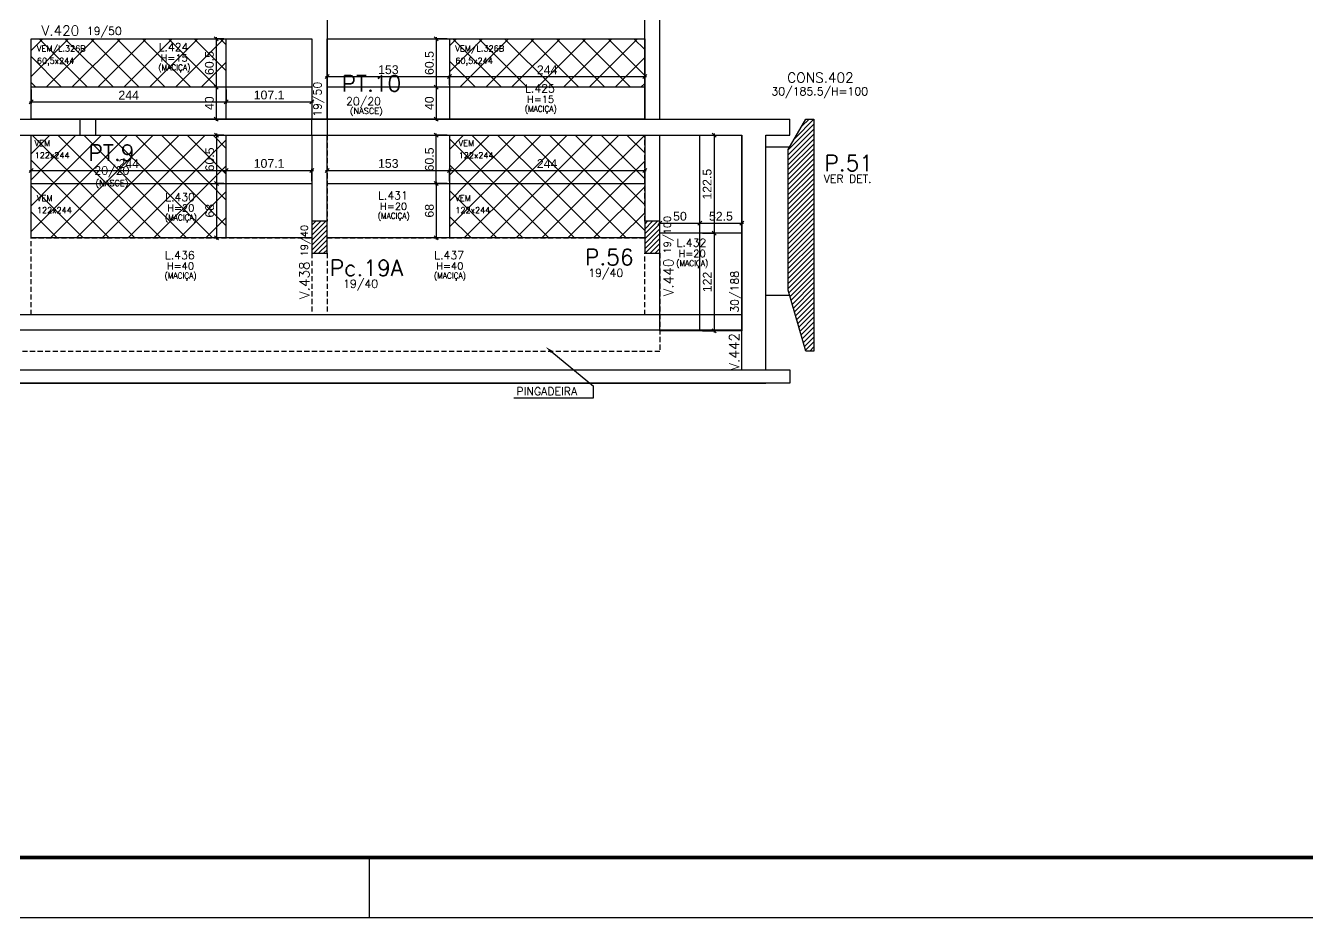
# Model space of a CAD drawing. Extents: x 534 to 8035, y 2354 to 7562.
# Drawn here: x 4830 to 6432, y 3107 to 4222 of the extents above; entities that cross this region are included whole.
import ezdxf

# ---------------------------------------------------------------- set-up
doc = ezdxf.new("R2010")
doc.units = 0
doc.linetypes.add('HIDDEN', pattern=[9.525, 6.35, -3.175])
doc.layers.get('0').update_dxf_attribs({"color": 9, "linetype": 'CONTINUOUS'})
doc.layers.get('DEFPOINTS').update_dxf_attribs({"linetype": 'CONTINUOUS'})
for name, color, linetype in [('COTA', 241, 'CONTINUOUS'), ('FO-HACHURA_PILAR-MORRE', 252, 'CONTINUOUS'), ('FO-TEXTO-LAJES', 152, 'CONTINUOUS'), ('FO-TEXTO-VIGAS', 3, 'CONTINUOUS'), ('P-M', 7, 'CONTINUOUS'), ('P-N', 5, 'CONTINUOUS'), ('Painéis', 200, 'CONTINUOUS'), ('Reaproveitamento', 251, 'CONTINUOUS'), ('TEXTO', 3, 'CONTINUOUS')]:
    doc.layers.add(name, color=color, linetype=linetype)
doc.layers.add('FO-Textos dos pilares', color=3, linetype='CONTINUOUS', lineweight=20)
doc.layers.add('FO-Vigas', color=2, linetype='CONTINUOUS', lineweight=30)
doc.styles.add('ARIAL', font='arial.ttf')
doc.styles.add('ROMANS', font='romans.shx')
doc.dimstyles.new('COTA LAJE', dxfattribs={"dimtxt": 11, "dimasz": 5, "dimexe": 2, "dimexo": 3, "dimgap": 3, "dimtad": 3, "dimdec": 1, "dimzin": 12, "dimdsep": 46, "dimtxsty": 'ARIAL', "dimblk": 'OBLIQUE', "dimcen": 10, "dimdle": 2, "dimclrd": 5, "dimclre": 5, "dimclrt": 2, "dimadec": 0, "dimazin": 3, "dimtfac": 1, "dimtdec": 1, "dimtmove": 0, "dimatfit": 3, "dimldrblk": 'OBLIQUE', "dimfxl": 1, "dimlwd": -1, "dimlwe": -1, "dimarcsym": 1})
pattern_1 = [(45, (-15397.861, 11884.219), (-3.0935922, 3.0935922), [])]

# ---------------------------------------------------------------- blocks, each defined once
blk = doc.blocks.new('*U4')
at = {"color": 7}
blk.add_line((-3600, 0), (-3600, -100), dxfattribs=at)
blk.add_lwpolyline([(-8310, 5840), (-8310, -100), (100, -100), (100, 5840)], close=True, dxfattribs=at)
at = {"color": 7, "const_width": 6}
blk.add_lwpolyline([(-8060, 5740), (-8060, 0), (0, 0), (0, 5740)], close=True, dxfattribs=at)
blk = doc.blocks.new('_Oblique')
at = {"color": 0, "linetype": 'ByBlock', "lineweight": -2}
blk.add_line((-0.5, -0.5), (0.5, 0.5), dxfattribs=at)
blk = doc.blocks.new('*D171')
at = {"layer": 'COTA', "color": 5, "linetype": 'Continuous', "transparency": 16777216}
for p, q in [((4837, 4141.8), (4837, 4124.2)), ((5081, 4141.8), (5081, 4124.2)), ((4835, 4126.2), (5083, 4126.2))]:
    blk.add_line(p, q, dxfattribs=at)
at = {"layer": 'DEFPOINTS', "color": 0, "linetype": 'Continuous', "transparency": 16777216}
for p in [(4837, 4144.8), (5081, 4144.8), (5081, 4126.2)]:
    blk.add_point(p, dxfattribs=at)
at = {"layer": 'COTA', "color": 5, "linetype": 'Continuous', "transparency": 16777216, "xscale": 5, "yscale": 5, "zscale": 5, "rotation": 180}
blk.add_blockref('_Oblique', (4837, 4126.2), dxfattribs=at)
at = {"layer": 'COTA', "color": 5, "linetype": 'Continuous', "transparency": 16777216, "xscale": 5, "yscale": 5, "zscale": 5}
blk.add_blockref('_Oblique', (5081, 4126.2), dxfattribs=at)
at = {"layer": 'COTA', "color": 2, "linetype": 'Continuous', "transparency": 16777216, "insert": (4959, 4134.7), "char_height": 11, "attachment_point": 5, "style": 'ARIAL'}
blk.add_mtext('244', dxfattribs=at)
blk = doc.blocks.new('*D172')
at = {"layer": 'COTA', "color": 5, "linetype": 'Continuous', "transparency": 16777216}
for p, q in [((5081, 4141.8), (5081, 4124.2)), ((5188, 4141.6), (5188, 4124.2)), ((5079, 4126.2), (5190, 4126.2))]:
    blk.add_line(p, q, dxfattribs=at)
at = {"layer": 'DEFPOINTS', "color": 0, "linetype": 'Continuous', "transparency": 16777216}
for p in [(5081, 4144.8), (5188, 4144.6), (5188, 4126.2)]:
    blk.add_point(p, dxfattribs=at)
at = {"layer": 'COTA', "color": 5, "linetype": 'Continuous', "transparency": 16777216, "xscale": 5, "yscale": 5, "zscale": 5, "rotation": 180}
blk.add_blockref('_Oblique', (5081, 4126.2), dxfattribs=at)
at = {"layer": 'COTA', "color": 5, "linetype": 'Continuous', "transparency": 16777216, "xscale": 5, "yscale": 5, "zscale": 5}
blk.add_blockref('_Oblique', (5188, 4126.2), dxfattribs=at)
at = {"layer": 'COTA', "color": 2, "linetype": 'Continuous', "transparency": 16777216, "insert": (5134.5, 4134.8), "char_height": 11, "attachment_point": 5, "style": 'ARIAL'}
blk.add_mtext('107.1', dxfattribs=at)
blk = doc.blocks.new('*D173')
at = {"layer": 'COTA', "color": 5, "linetype": 'Continuous', "transparency": 16777216}
for p, q in [((5078, 4205.1), (5066.5, 4205.1)), ((5068.5, 4207.1), (5068.5, 4142.6)), ((5078, 4144.6), (5066.5, 4144.6))]:
    blk.add_line(p, q, dxfattribs=at)
at = {"layer": 'DEFPOINTS', "color": 0, "linetype": 'Continuous', "transparency": 16777216}
for p in [(5081, 4205.1), (5068.5, 4144.6), (5081, 4144.6)]:
    blk.add_point(p, dxfattribs=at)
at = {"layer": 'COTA', "color": 5, "linetype": 'Continuous', "transparency": 16777216, "xscale": 5, "yscale": 5, "zscale": 5}
for p, rotation in [((5068.5, 4205.1), 90), ((5068.5, 4144.6), 270)]:
    blk.add_blockref('_Oblique', p, dxfattribs=dict(at, rotation=rotation))
at = {"layer": 'COTA', "color": 2, "linetype": 'Continuous', "transparency": 16777216, "insert": (5059.9, 4174.8), "char_height": 11, "attachment_point": 5, "rotation": 90, "style": 'ARIAL'}
blk.add_mtext('60.5', dxfattribs=at)
blk = doc.blocks.new('*D174')
at = {"layer": 'COTA', "color": 5, "linetype": 'Continuous', "transparency": 16777216}
for p, q in [((5078, 4144.6), (5066.5, 4144.6)), ((5068.5, 4146.6), (5068.5, 4102.6)), ((5078, 4104.6), (5066.5, 4104.6))]:
    blk.add_line(p, q, dxfattribs=at)
at = {"layer": 'DEFPOINTS', "color": 0, "linetype": 'Continuous', "transparency": 16777216}
for p in [(5081, 4144.6), (5068.5, 4104.6), (5081, 4104.6)]:
    blk.add_point(p, dxfattribs=at)
at = {"layer": 'COTA', "color": 5, "linetype": 'Continuous', "transparency": 16777216, "xscale": 5, "yscale": 5, "zscale": 5}
for p, rotation in [((5068.5, 4144.6), 90), ((5068.5, 4104.6), 270)]:
    blk.add_blockref('_Oblique', p, dxfattribs=dict(at, rotation=rotation))
at = {"layer": 'COTA', "color": 2, "linetype": 'Continuous', "transparency": 16777216, "insert": (5059.9, 4124.6), "char_height": 11, "attachment_point": 5, "rotation": 90, "style": 'ARIAL'}
blk.add_mtext('40', dxfattribs=at)
blk = doc.blocks.new('*D211')
at = {"layer": 'COTA', "color": 5, "linetype": 'Continuous', "transparency": 16777216}
for p, q in [((4835, 4040.6), (5083, 4040.6)), ((4837, 4027.1), (4837, 4042.6)), ((5081, 4023.3), (5081, 4042.6))]:
    blk.add_line(p, q, dxfattribs=at)
at = {"layer": 'DEFPOINTS', "color": 0, "linetype": 'Continuous', "transparency": 16777216}
for p in [(5081, 4040.6), (4837, 4024.1), (5081, 4020.3)]:
    blk.add_point(p, dxfattribs=at)
at = {"layer": 'COTA', "color": 5, "linetype": 'Continuous', "transparency": 16777216, "xscale": 5, "yscale": 5, "zscale": 5, "rotation": 180}
blk.add_blockref('_Oblique', (4837, 4040.6), dxfattribs=at)
at = {"layer": 'COTA', "color": 5, "linetype": 'Continuous', "transparency": 16777216, "xscale": 5, "yscale": 5, "zscale": 5}
blk.add_blockref('_Oblique', (5081, 4040.6), dxfattribs=at)
at = {"layer": 'COTA', "color": 2, "linetype": 'Continuous', "transparency": 16777216, "insert": (4959, 4049.1), "char_height": 11, "attachment_point": 5, "style": 'ARIAL'}
blk.add_mtext('244', dxfattribs=at)
blk = doc.blocks.new('*D212')
at = {"layer": 'COTA', "color": 5, "linetype": 'Continuous', "transparency": 16777216}
for p, q in [((5079, 4040.6), (5190, 4040.6)), ((5081, 4023.3), (5081, 4042.6)), ((5188, 4027.1), (5188, 4042.6))]:
    blk.add_line(p, q, dxfattribs=at)
at = {"layer": 'DEFPOINTS', "color": 0, "linetype": 'Continuous', "transparency": 16777216}
for p in [(5188, 4040.6), (5188, 4024.1), (5081, 4020.3)]:
    blk.add_point(p, dxfattribs=at)
at = {"layer": 'COTA', "color": 5, "linetype": 'Continuous', "transparency": 16777216, "xscale": 5, "yscale": 5, "zscale": 5, "rotation": 180}
blk.add_blockref('_Oblique', (5081, 4040.6), dxfattribs=at)
at = {"layer": 'COTA', "color": 5, "linetype": 'Continuous', "transparency": 16777216, "xscale": 5, "yscale": 5, "zscale": 5}
blk.add_blockref('_Oblique', (5188, 4040.6), dxfattribs=at)
at = {"layer": 'COTA', "color": 2, "linetype": 'Continuous', "transparency": 16777216, "insert": (5134.5, 4049.2), "char_height": 11, "attachment_point": 5, "style": 'ARIAL'}
blk.add_mtext('107.1', dxfattribs=at)
blk = doc.blocks.new('*D213')
at = {"layer": 'COTA', "color": 5, "linetype": 'Continuous', "transparency": 16777216}
for p, q in [((5068.9, 4086.6), (5068.9, 4022.1)), ((5078, 4084.6), (5066.9, 4084.6)), ((5078, 4024.1), (5066.9, 4024.1))]:
    blk.add_line(p, q, dxfattribs=at)
at = {"layer": 'DEFPOINTS', "color": 0, "linetype": 'Continuous', "transparency": 16777216}
for p in [(5081, 4084.6), (5068.9, 4024.1), (5081, 4024.1)]:
    blk.add_point(p, dxfattribs=at)
at = {"layer": 'COTA', "color": 5, "linetype": 'Continuous', "transparency": 16777216, "xscale": 5, "yscale": 5, "zscale": 5}
for p, rotation in [((5068.9, 4084.6), 90), ((5068.9, 4024.1), 270)]:
    blk.add_blockref('_Oblique', p, dxfattribs=dict(at, rotation=rotation))
at = {"layer": 'COTA', "color": 2, "linetype": 'Continuous', "transparency": 16777216, "insert": (5060.3, 4054.3), "char_height": 11, "attachment_point": 5, "rotation": 90, "style": 'ARIAL'}
blk.add_mtext('60.5', dxfattribs=at)
blk = doc.blocks.new('*D214')
at = {"layer": 'COTA', "color": 5, "linetype": 'Continuous', "transparency": 16777216}
for p, q in [((5078, 4024.1), (5066.9, 4024.1)), ((5068.9, 4026.1), (5068.9, 3954.1)), ((5078, 3956.1), (5066.9, 3956.1))]:
    blk.add_line(p, q, dxfattribs=at)
at = {"layer": 'DEFPOINTS', "color": 0, "linetype": 'Continuous', "transparency": 16777216}
for p in [(5081, 4024.1), (5068.9, 3956.1), (5081, 3956.1)]:
    blk.add_point(p, dxfattribs=at)
at = {"layer": 'COTA', "color": 5, "linetype": 'Continuous', "transparency": 16777216, "xscale": 5, "yscale": 5, "zscale": 5}
for p, rotation in [((5068.9, 4024.1), 90), ((5068.9, 3956.1), 270)]:
    blk.add_blockref('_Oblique', p, dxfattribs=dict(at, rotation=rotation))
at = {"layer": 'COTA', "color": 2, "linetype": 'Continuous', "transparency": 16777216, "insert": (5060.3, 3990.1), "char_height": 11, "attachment_point": 5, "rotation": 90, "style": 'ARIAL'}
blk.add_mtext('68', dxfattribs=at)
blk = doc.blocks.new('*D215')
at = {"layer": 'COTA', "color": 5, "linetype": 'Continuous', "transparency": 16777216}
for p, q in [((5205, 4157.8), (5362.1, 4157.8)), ((5207, 4147.6), (5207, 4159.8)), ((5360.1, 4147.6), (5360.1, 4159.8))]:
    blk.add_line(p, q, dxfattribs=at)
at = {"layer": 'DEFPOINTS', "color": 0, "linetype": 'Continuous', "transparency": 16777216}
for p in [(5360.1, 4157.8), (5207, 4144.6), (5360.1, 4144.6)]:
    blk.add_point(p, dxfattribs=at)
at = {"layer": 'COTA', "color": 5, "linetype": 'Continuous', "transparency": 16777216, "xscale": 5, "yscale": 5, "zscale": 5, "rotation": 180}
blk.add_blockref('_Oblique', (5207, 4157.8), dxfattribs=at)
at = {"layer": 'COTA', "color": 5, "linetype": 'Continuous', "transparency": 16777216, "xscale": 5, "yscale": 5, "zscale": 5}
blk.add_blockref('_Oblique', (5360.1, 4157.8), dxfattribs=at)
at = {"layer": 'COTA', "color": 2, "linetype": 'Continuous', "transparency": 16777216, "insert": (5283.6, 4166.4), "char_height": 11, "attachment_point": 5, "style": 'ARIAL'}
blk.add_mtext('153', dxfattribs=at)
blk = doc.blocks.new('*D216')
at = {"layer": 'COTA', "color": 5, "linetype": 'Continuous', "transparency": 16777216}
for p, q in [((5358.1, 4157.8), (5606.1, 4157.8)), ((5360.1, 4147.6), (5360.1, 4159.8)), ((5604.1, 4147.6), (5604.1, 4159.8))]:
    blk.add_line(p, q, dxfattribs=at)
at = {"layer": 'DEFPOINTS', "color": 0, "linetype": 'Continuous', "transparency": 16777216}
for p in [(5604.1, 4157.8), (5360.1, 4144.6), (5604.1, 4144.6)]:
    blk.add_point(p, dxfattribs=at)
at = {"layer": 'COTA', "color": 5, "linetype": 'Continuous', "transparency": 16777216, "xscale": 5, "yscale": 5, "zscale": 5, "rotation": 180}
blk.add_blockref('_Oblique', (5360.1, 4157.8), dxfattribs=at)
at = {"layer": 'COTA', "color": 5, "linetype": 'Continuous', "transparency": 16777216, "xscale": 5, "yscale": 5, "zscale": 5}
blk.add_blockref('_Oblique', (5604.1, 4157.8), dxfattribs=at)
at = {"layer": 'COTA', "color": 2, "linetype": 'Continuous', "transparency": 16777216, "insert": (5482.1, 4166.3), "char_height": 11, "attachment_point": 5, "style": 'ARIAL'}
blk.add_mtext('244', dxfattribs=at)
blk = doc.blocks.new('*D217')
at = {"layer": 'COTA', "color": 5, "linetype": 'Continuous', "transparency": 16777216}
for p, q in [((5357.1, 4205.1), (5341.5, 4205.1)), ((5343.5, 4207.1), (5343.5, 4142.6)), ((5357.1, 4144.6), (5341.5, 4144.6))]:
    blk.add_line(p, q, dxfattribs=at)
at = {"layer": 'DEFPOINTS', "color": 0, "linetype": 'Continuous', "transparency": 16777216}
for p in [(5360.1, 4205.1), (5343.5, 4144.6), (5360.1, 4144.6)]:
    blk.add_point(p, dxfattribs=at)
at = {"layer": 'COTA', "color": 5, "linetype": 'Continuous', "transparency": 16777216, "xscale": 5, "yscale": 5, "zscale": 5}
for p, rotation in [((5343.5, 4205.1), 90), ((5343.5, 4144.6), 270)]:
    blk.add_blockref('_Oblique', p, dxfattribs=dict(at, rotation=rotation))
at = {"layer": 'COTA', "color": 2, "linetype": 'Continuous', "transparency": 16777216, "insert": (5334.9, 4174.8), "char_height": 11, "attachment_point": 5, "rotation": 90, "style": 'ARIAL'}
blk.add_mtext('60.5', dxfattribs=at)
blk = doc.blocks.new('*D218')
at = {"layer": 'COTA', "color": 5, "linetype": 'Continuous', "transparency": 16777216}
for p, q in [((5357.1, 4144.6), (5341.5, 4144.6)), ((5343.5, 4146.6), (5343.5, 4102.6)), ((5357.1, 4104.6), (5341.5, 4104.6))]:
    blk.add_line(p, q, dxfattribs=at)
at = {"layer": 'DEFPOINTS', "color": 0, "linetype": 'Continuous', "transparency": 16777216}
for p in [(5360.1, 4144.6), (5343.5, 4104.6), (5360.1, 4104.6)]:
    blk.add_point(p, dxfattribs=at)
at = {"layer": 'COTA', "color": 5, "linetype": 'Continuous', "transparency": 16777216, "xscale": 5, "yscale": 5, "zscale": 5}
for p, rotation in [((5343.5, 4144.6), 90), ((5343.5, 4104.6), 270)]:
    blk.add_blockref('_Oblique', p, dxfattribs=dict(at, rotation=rotation))
at = {"layer": 'COTA', "color": 2, "linetype": 'Continuous', "transparency": 16777216, "insert": (5334.9, 4124.6), "char_height": 11, "attachment_point": 5, "rotation": 90, "style": 'ARIAL'}
blk.add_mtext('40', dxfattribs=at)
blk = doc.blocks.new('*D219')
at = {"layer": 'COTA', "color": 5, "linetype": 'Continuous', "transparency": 16777216}
for p, q in [((5690.7, 4086.6), (5690.7, 3960.1)), ((5676.1, 4084.6), (5692.7, 4084.6)), ((5676.1, 3962.1), (5692.7, 3962.1))]:
    blk.add_line(p, q, dxfattribs=at)
at = {"layer": 'DEFPOINTS', "color": 0, "linetype": 'Continuous', "transparency": 16777216}
for p in [(5673.1, 4084.6), (5673.1, 3962.1), (5690.7, 3962.1)]:
    blk.add_point(p, dxfattribs=at)
at = {"layer": 'COTA', "color": 5, "linetype": 'Continuous', "transparency": 16777216, "xscale": 5, "yscale": 5, "zscale": 5}
for p, rotation in [((5690.7, 4084.6), 90), ((5690.7, 3962.1), 270)]:
    blk.add_blockref('_Oblique', p, dxfattribs=dict(at, rotation=rotation))
at = {"layer": 'COTA', "color": 2, "linetype": 'Continuous', "transparency": 16777216, "insert": (5682.1, 4023.3), "char_height": 11, "attachment_point": 5, "rotation": 90, "style": 'ARIAL'}
blk.add_mtext('122.5', dxfattribs=at)
blk = doc.blocks.new('*D220')
at = {"layer": 'COTA', "color": 5, "linetype": 'Continuous', "transparency": 16777216}
for p, q in [((5676.1, 3962.1), (5692.7, 3962.1)), ((5690.7, 3964.1), (5690.7, 3838.1)), ((5676.1, 3840.1), (5692.7, 3840.1))]:
    blk.add_line(p, q, dxfattribs=at)
at = {"layer": 'DEFPOINTS', "color": 0, "linetype": 'Continuous', "transparency": 16777216}
for p in [(5673.1, 3962.1), (5673.1, 3840.1), (5690.7, 3840.1)]:
    blk.add_point(p, dxfattribs=at)
at = {"layer": 'COTA', "color": 5, "linetype": 'Continuous', "transparency": 16777216, "xscale": 5, "yscale": 5, "zscale": 5}
for p, rotation in [((5690.7, 3962.1), 90), ((5690.7, 3840.1), 270)]:
    blk.add_blockref('_Oblique', p, dxfattribs=dict(at, rotation=rotation))
at = {"layer": 'COTA', "color": 2, "linetype": 'Continuous', "transparency": 16777216, "insert": (5682.2, 3901.1), "char_height": 11, "attachment_point": 5, "rotation": 90, "style": 'ARIAL'}
blk.add_mtext('122', dxfattribs=at)
blk = doc.blocks.new('*D221')
at = {"layer": 'COTA', "color": 5, "linetype": 'Continuous', "transparency": 16777216}
for p, q in [((5621.1, 3974.6), (5675.1, 3974.6)), ((5623.1, 3965.1), (5623.1, 3976.6)), ((5673.1, 3965.1), (5673.1, 3976.6))]:
    blk.add_line(p, q, dxfattribs=at)
at = {"layer": 'DEFPOINTS', "color": 0, "linetype": 'Continuous', "transparency": 16777216}
for p in [(5673.1, 3974.6), (5623.1, 3962.1), (5673.1, 3962.1)]:
    blk.add_point(p, dxfattribs=at)
at = {"layer": 'COTA', "color": 5, "linetype": 'Continuous', "transparency": 16777216, "xscale": 5, "yscale": 5, "zscale": 5, "rotation": 180}
blk.add_blockref('_Oblique', (5623.1, 3974.6), dxfattribs=at)
at = {"layer": 'COTA', "color": 5, "linetype": 'Continuous', "transparency": 16777216, "xscale": 5, "yscale": 5, "zscale": 5}
blk.add_blockref('_Oblique', (5673.1, 3974.6), dxfattribs=at)
at = {"layer": 'COTA', "color": 2, "linetype": 'Continuous', "transparency": 16777216, "insert": (5648.1, 3983.2), "char_height": 11, "attachment_point": 5, "style": 'ARIAL'}
blk.add_mtext('50', dxfattribs=at)
blk = doc.blocks.new('*D222')
at = {"layer": 'COTA', "color": 5, "linetype": 'Continuous', "transparency": 16777216}
for p, q in [((5671.1, 3974.6), (5727.5, 3974.6)), ((5673.1, 3965.1), (5673.1, 3976.6)), ((5725.5, 3965.1), (5725.5, 3976.6))]:
    blk.add_line(p, q, dxfattribs=at)
at = {"layer": 'DEFPOINTS', "color": 0, "linetype": 'Continuous', "transparency": 16777216}
for p in [(5725.5, 3974.6), (5673.1, 3962.1), (5725.5, 3962.1)]:
    blk.add_point(p, dxfattribs=at)
at = {"layer": 'COTA', "color": 5, "linetype": 'Continuous', "transparency": 16777216, "xscale": 5, "yscale": 5, "zscale": 5, "rotation": 180}
blk.add_blockref('_Oblique', (5673.1, 3974.6), dxfattribs=at)
at = {"layer": 'COTA', "color": 5, "linetype": 'Continuous', "transparency": 16777216, "xscale": 5, "yscale": 5, "zscale": 5}
blk.add_blockref('_Oblique', (5725.5, 3974.6), dxfattribs=at)
at = {"layer": 'COTA', "color": 2, "linetype": 'Continuous', "transparency": 16777216, "insert": (5699.3, 3983.2), "char_height": 11, "attachment_point": 5, "style": 'ARIAL'}
blk.add_mtext('52.5', dxfattribs=at)
blk = doc.blocks.new('*D223')
at = {"layer": 'COTA', "color": 5, "linetype": 'Continuous', "transparency": 16777216}
for p, q in [((5205, 4040.6), (5362, 4040.6)), ((5207, 4027.1), (5207, 4042.6)), ((5360, 4027.1), (5360, 4042.6))]:
    blk.add_line(p, q, dxfattribs=at)
at = {"layer": 'DEFPOINTS', "color": 0, "linetype": 'Continuous', "transparency": 16777216}
for p in [(5360, 4040.6), (5207, 4024.1), (5360, 4024.1)]:
    blk.add_point(p, dxfattribs=at)
at = {"layer": 'COTA', "color": 5, "linetype": 'Continuous', "transparency": 16777216, "xscale": 5, "yscale": 5, "zscale": 5, "rotation": 180}
blk.add_blockref('_Oblique', (5207, 4040.6), dxfattribs=at)
at = {"layer": 'COTA', "color": 5, "linetype": 'Continuous', "transparency": 16777216, "xscale": 5, "yscale": 5, "zscale": 5}
blk.add_blockref('_Oblique', (5360, 4040.6), dxfattribs=at)
at = {"layer": 'COTA', "color": 2, "linetype": 'Continuous', "transparency": 16777216, "insert": (5283.5, 4049.2), "char_height": 11, "attachment_point": 5, "style": 'ARIAL'}
blk.add_mtext('153', dxfattribs=at)
blk = doc.blocks.new('*D224')
at = {"layer": 'COTA', "color": 5, "linetype": 'Continuous', "transparency": 16777216}
for p, q in [((5358, 4040.6), (5606, 4040.6)), ((5360, 4027.1), (5360, 4042.6)), ((5604, 4027.1), (5604, 4042.6))]:
    blk.add_line(p, q, dxfattribs=at)
at = {"layer": 'DEFPOINTS', "color": 0, "linetype": 'Continuous', "transparency": 16777216}
for p in [(5604, 4040.6), (5360, 4024.1), (5604, 4024.1)]:
    blk.add_point(p, dxfattribs=at)
at = {"layer": 'COTA', "color": 5, "linetype": 'Continuous', "transparency": 16777216, "xscale": 5, "yscale": 5, "zscale": 5, "rotation": 180}
blk.add_blockref('_Oblique', (5360, 4040.6), dxfattribs=at)
at = {"layer": 'COTA', "color": 5, "linetype": 'Continuous', "transparency": 16777216, "xscale": 5, "yscale": 5, "zscale": 5}
blk.add_blockref('_Oblique', (5604, 4040.6), dxfattribs=at)
at = {"layer": 'COTA', "color": 2, "linetype": 'Continuous', "transparency": 16777216, "insert": (5482, 4049.1), "char_height": 11, "attachment_point": 5, "style": 'ARIAL'}
blk.add_mtext('244', dxfattribs=at)
blk = doc.blocks.new('*D225')
at = {"layer": 'COTA', "color": 5, "linetype": 'Continuous', "transparency": 16777216}
for p, q in [((5343.5, 4022.1), (5343.5, 4086.6)), ((5357, 4084.6), (5341.5, 4084.6)), ((5357, 4024.1), (5341.5, 4024.1))]:
    blk.add_line(p, q, dxfattribs=at)
at = {"layer": 'DEFPOINTS', "color": 0, "linetype": 'Continuous', "transparency": 16777216}
for p in [(5343.5, 4084.6), (5360, 4084.6), (5360, 4024.1)]:
    blk.add_point(p, dxfattribs=at)
at = {"layer": 'COTA', "color": 5, "linetype": 'Continuous', "transparency": 16777216, "xscale": 5, "yscale": 5, "zscale": 5}
for p, rotation in [((5343.5, 4084.6), 90), ((5343.5, 4024.1), 270)]:
    blk.add_blockref('_Oblique', p, dxfattribs=dict(at, rotation=rotation))
at = {"layer": 'COTA', "color": 2, "linetype": 'Continuous', "transparency": 16777216, "insert": (5334.9, 4054.3), "char_height": 11, "attachment_point": 5, "rotation": 90, "style": 'ARIAL'}
blk.add_mtext('60.5', dxfattribs=at)
blk = doc.blocks.new('*D226')
at = {"layer": 'COTA', "color": 5, "linetype": 'Continuous', "transparency": 16777216}
for p, q in [((5357, 4024.1), (5341.5, 4024.1)), ((5343.5, 4026.1), (5343.5, 3954.1)), ((5357, 3956.1), (5341.5, 3956.1))]:
    blk.add_line(p, q, dxfattribs=at)
at = {"layer": 'DEFPOINTS', "color": 0, "linetype": 'Continuous', "transparency": 16777216}
for p in [(5360, 4024.1), (5343.5, 3956.1), (5360, 3956.1)]:
    blk.add_point(p, dxfattribs=at)
at = {"layer": 'COTA', "color": 5, "linetype": 'Continuous', "transparency": 16777216, "xscale": 5, "yscale": 5, "zscale": 5}
for p, rotation in [((5343.5, 4024.1), 90), ((5343.5, 3956.1), 270)]:
    blk.add_blockref('_Oblique', p, dxfattribs=dict(at, rotation=rotation))
at = {"layer": 'COTA', "color": 2, "linetype": 'Continuous', "transparency": 16777216, "insert": (5334.9, 3990.1), "char_height": 11, "attachment_point": 5, "rotation": 90, "style": 'ARIAL'}
blk.add_mtext('68', dxfattribs=at)

msp = doc.modelspace()

# ---------------------------------------------------------------- hatches: boundary and pattern name
at = {"layer": 'FO-HACHURA_PILAR-MORRE'}
h = msp.add_hatch(dxfattribs=at)
h.set_pattern_fill('ANSI31', color=256, scale=35)
h.set_pattern_definition(pattern_1)
h.paths.add_polyline_path([(5815.54, 3814.57), (5805.54, 3814.57), (5783.54, 3890.75), (5783.54, 4066.68), (5805.54, 4104.57), (5815.54, 4104.57)])
h = msp.add_hatch(dxfattribs=at)
h.set_pattern_fill('ANSI31', color=256, scale=35)
h.set_pattern_definition(pattern_1)
h.paths.add_polyline_path([(5207.04, 3977.03), (5197.54, 3977.03), (5188.04, 3977.03), (5188.04, 3957.03), (5188.04, 3937.03), (5197.54, 3937.03), (5207.04, 3937.03), (5207.04, 3957.03)])
h = msp.add_hatch(dxfattribs=at)
h.set_pattern_fill('ANSI31', color=256, scale=35)
h.set_pattern_definition(pattern_1)
h.paths.add_polyline_path([(5623.07, 3977.03), (5613.57, 3977.03), (5604.07, 3977.03), (5604.07, 3957.03), (5604.07, 3937.03), (5613.57, 3937.03), (5623.07, 3937.03), (5623.07, 3957.03)])
at = {"layer": 'Reaproveitamento', "linetype": 'ByBlock'}
h = msp.add_hatch(dxfattribs=at)
h.set_pattern_fill('ANSI37', color=256, scale=7.2)
h.paths.add_polyline_path([(5080.97, 4205.07), (4836.97, 4205.07), (4836.97, 4144.57), (5080.97, 4144.57)])
h.paths.add_polyline_path([(5071.35, 4157.13), (5071.35, 4192.54), (5048.69, 4192.54), (5048.69, 4157.13)], flags=24)
h = msp.add_hatch(dxfattribs=at)
h.set_pattern_fill('ANSI37', color=256, scale=7.2)
h.paths.add_polyline_path([(5604.07, 4205.07), (5360.07, 4205.07), (5360.07, 4144.57), (5604.07, 4144.57)])
h.paths.add_polyline_path([(5466.65, 4154.81), (5497.79, 4154.81), (5497.79, 4177.48), (5466.65, 4177.48)], flags=24)
h = msp.add_hatch(dxfattribs=at)
h.set_pattern_fill('ANSI37', color=256, scale=7.2)
h.paths.add_polyline_path([(5080.97, 4084.57), (4836.97, 4084.57), (4836.97, 4024.07), (5080.97, 4024.07)])
h.paths.add_polyline_path([(4943.55, 4037.55), (4974.69, 4037.55), (4974.69, 4060.22), (4943.55, 4060.22)], flags=24)
h.paths.add_polyline_path([(5071.74, 4036.63), (5071.74, 4072.04), (5049.08, 4072.04), (5049.08, 4036.63)], flags=24)
h = msp.add_hatch(dxfattribs=at)
h.set_pattern_fill('ANSI37', color=256, scale=7.2)
h.paths.add_polyline_path([(5604.04, 4084.57), (5360.04, 4084.57), (5360.04, 4024.07), (5604.04, 4024.07)])
h.paths.add_polyline_path([(5466.61, 4037.55), (5497.75, 4037.55), (5497.75, 4060.22), (5466.61, 4060.22)], flags=24)
h = msp.add_hatch(dxfattribs=at)
h.set_pattern_fill('ANSI37', color=256, scale=7.2)
h.paths.add_polyline_path([(5080.97, 4024.07), (4836.97, 4024.07), (4836.97, 3956.07), (5080.97, 3956.07)])
h.paths.add_polyline_path([(5071.74, 3978.82), (5071.74, 4001.41), (5049.08, 4001.41), (5049.08, 3978.82)], flags=24)
h = msp.add_hatch(dxfattribs=at)
h.set_pattern_fill('ANSI37', color=256, scale=7.2)
h.paths.add_polyline_path([(5604.04, 4024.07), (5360.04, 4024.07), (5360.04, 3956.07), (5604.04, 3956.07)])

# ---------------------------------------------------------------- linework, layer by layer
at = {"layer": 'FO-Vigas'}
for p, q in [((5207.04, 4566.57), (5207.04, 4104.57)), ((5604.07, 4104.57), (5604.07, 4345.53)), ((5623.07, 4104.57), (5623.07, 4345.53)), ((4836.97, 4205.07), (5188.04, 4205.07)), ((4836.97, 4104.57), (4836.97, 4205.07)), ((5188.04, 4205.07), (5188.04, 4104.57)), ((5207.04, 4205.07), (5506.07, 4205.07)), ((3624.07, 4104.57), (5785.54, 4104.57)), ((5785.54, 4084.57), (5785.54, 4104.57)), ((2904.21, 4084.57), (5725.54, 4084.57)), ((5725.54, 3791.09), (5725.54, 4084.57)), ((5755.54, 3791.09), (5755.54, 4084.57)), ((5755.54, 4084.57), (5785.54, 4084.57)), ((5755.54, 4070.12), (5785.54, 4070.12)), ((5755.54, 3884.57), (5785.52, 3884.57)), ((5725.54, 3860.07), (2904.21, 3860.07)), ((2904.21, 3841.07), (5725.54, 3841.07)), ((2844.21, 3791.09), (5785.54, 3791.09)), ((5785.54, 3791.09), (5785.54, 3774.64)), ((2844.21, 3774.64), (5755.54, 3774.64)), ((5785.54, 3774.64), (2874.95, 3774.64))]:
    msp.add_line(p, q, dxfattribs=at)
at = {"layer": 'FO-Vigas', "linetype": 'HIDDEN'}
for p, q in [((5506.07, 4205.07), (5604.07, 4205.07)), ((4836.97, 3860.07), (4836.97, 4084.57)), ((5188.04, 4084.57), (5188.04, 3977.03)), ((5207.04, 4084.57), (5207.04, 3977.03)), ((5604.07, 3977.03), (5604.07, 4084.57)), ((5623.07, 3977.03), (5623.07, 4084.57)), ((4836.94, 3956.07), (5188.13, 3956.07)), ((5207.13, 3956.07), (5604.04, 3956.07)), ((5188.04, 3937.03), (5188.04, 3860.07)), ((5207.04, 3937.03), (5207.04, 3860.07)), ((5604.07, 3860.07), (5604.07, 3937.03)), ((5623.07, 3937.07), (5623.07, 3814.57)), ((3464.04, 3814.57), (5623.07, 3814.57))]:
    msp.add_line(p, q, dxfattribs=at)
at = {"layer": 'P-M'}
for p, q in [((5783.54, 4066.68), (5805.54, 4104.57)), ((5805.54, 4104.57), (5815.54, 4104.57)), ((5815.54, 4104.57), (5815.54, 3814.57)), ((5783.54, 3890.75), (5783.54, 4066.68)), ((5805.54, 3814.57), (5783.54, 3890.75)), ((5815.54, 3814.57), (5805.54, 3814.57))]:
    msp.add_line(p, q, dxfattribs=at)
for points in [[(5207.04, 3977.03), (5197.54, 3977.03), (5188.04, 3977.03), (5188.04, 3957.03), (5188.04, 3937.03), (5197.54, 3937.03), (5207.04, 3937.03), (5207.04, 3957.03), (5207.04, 3977.03)], [(5623.07, 3977.03), (5613.57, 3977.03), (5604.07, 3977.03), (5604.07, 3957.03), (5604.07, 3937.03), (5613.57, 3937.03), (5623.07, 3937.03), (5623.07, 3957.03), (5623.07, 3977.03)]]:
    msp.add_lwpolyline(points, close=True, dxfattribs=at)
at = {"layer": 'P-N'}
for points in [[(4918.07, 4084.57), (4918.07, 4104.57), (4898.07, 4104.57), (4898.07, 4084.57)], [(5207.57, 4084.57), (5207.57, 4104.57), (5187.57, 4104.57), (5187.57, 4084.57)]]:
    msp.add_lwpolyline(points, close=True, dxfattribs=at)
at = {"layer": 'Painéis', "linetype": 'Continuous'}
for p, q in [((4836.97, 4205.07), (5188.04, 4205.07)), ((4836.97, 4104.57), (4836.97, 4205.07)), ((5080.97, 4104.57), (5080.97, 4205.07)), ((5188.04, 4205.07), (5188.04, 4104.57)), ((5207.04, 4205.07), (5604.07, 4205.07)), ((5207.04, 4104.57), (5207.04, 4205.07)), ((5360.07, 4205.07), (5360.07, 4104.57)), ((5604.07, 4205.07), (5604.07, 4104.57)), ((5188.04, 4144.57), (4836.97, 4144.57)), ((5604.07, 4144.57), (5207.04, 4144.57)), ((5188.04, 4104.57), (4836.97, 4104.57)), ((5604.07, 4104.57), (5207.04, 4104.57)), ((4836.97, 4084.57), (5188.04, 4084.57)), ((4836.97, 3956.07), (4836.97, 4084.57)), ((5080.97, 3956.07), (5080.97, 4084.57)), ((5188.04, 4084.57), (5188.04, 3956.07)), ((5207.04, 4084.57), (5604.04, 4084.57)), ((5207.04, 3956.07), (5207.04, 4084.57)), ((5360.04, 4084.57), (5360.04, 3956.07)), ((5604.04, 4084.57), (5604.04, 3956.07)), ((5623.07, 4084.57), (5725.54, 4084.57)), ((5623.07, 3840.07), (5623.07, 4084.57)), ((5673.07, 3840.07), (5673.07, 4084.57)), ((5725.54, 4084.57), (5725.54, 3840.07)), ((4836.97, 4024.07), (5188.04, 4024.07)), ((5207.04, 4024.07), (5604.04, 4024.07)), ((5725.54, 3962.07), (5623.07, 3962.07)), ((5188.04, 3956.07), (4836.97, 3956.07)), ((5604.04, 3956.07), (5207.04, 3956.07)), ((5725.54, 3840.07), (5623.07, 3840.07))]:
    msp.add_line(p, q, dxfattribs=at)
at = {"layer": 'TEXTO', "color": 8}
for p, q in [((5487.94, 3813.56), (5539.87, 3770.75)), ((5539.87, 3756.08), (5539.87, 3770.75)), ((5440.53, 3756.08), (5539.87, 3756.08))]:
    msp.add_line(p, q, dxfattribs=at)
msp.add_solid([(5486.88, 3812.27), (5489, 3814.85), (5480.22, 3819.92)], dxfattribs=at)

# ---------------------------------------------------------------- block references
at = {"xscale": 0.75, "yscale": 0.75, "zscale": 0.75}
msp.add_blockref('*U4', (7959.51, 3181.71), dxfattribs=at)

# ---------------------------------------------------------------- texts
at = {"layer": 'FO-TEXTO-LAJES', "color": 0, "style": 'ROMANS'}
for s, p in [('VEM/L.326B', (4844.25, 4189.24)), ('VEM/L.326B', (5367.35, 4189.24)), ('60,5x244', (4844.25, 4173.93)), ('60,5x244', (5367.35, 4173.93)), ('VEM', (4841.44, 4070.97)), ('VEM', (5371.43, 4070.97)), ('122x244', (4841.44, 4055.66)), ('122x244', (5371.43, 4055.66)), ('VEM', (4844.25, 4002.26)), ('VEM', (5367.31, 4002.26)), ('122x244', (4844.25, 3986.95)), ('122x244', (5367.31, 3986.95))]:
    msp.add_text(s, height=7.447, dxfattribs=at).set_placement(p)
at = {"layer": 'FO-TEXTO-LAJES', "style": 'ROMANS'}
for s, p in [('L.424', (4996.46, 4189.74)), ('L.425', (5454.51, 4138.04)), ('L.430', (5004.64, 4002.17)), ('L.431', (5270.71, 4004.29)), ('L.432', (5643.84, 3945.16)), ('L.436', (5004.25, 3929.56)), ('L.437', (5340.94, 3929.56))]:
    msp.add_text(s, height=10, dxfattribs=at).set_placement(p)
at = {"layer": 'FO-TEXTO-LAJES', "color": 3, "style": 'ROMANS'}
for s, p in [('H=15', (4998.89, 4176.66)), ('H=15', (5456.94, 4124.96)), ('H=20', (5007.07, 3989.09)), ('H=20', (5273.14, 3991.21)), ('H=40', (5006.68, 3916.48)), ('H=40', (5343.37, 3916.48)), ('H=20', (5646.27, 3932.08))]:
    msp.add_text(s, height=9, dxfattribs=at).set_placement(p)
at = {"layer": 'FO-TEXTO-LAJES', "color": 4, "style": 'ROMANS', "width": 0.9}
for p in [(4996.15, 4165.44), (5454.19, 4113.74), (5004.32, 3977.87), (5270.39, 3979.99), (5643.52, 3920.86), (5003.93, 3905.26), (5340.62, 3905.26)]:
    msp.add_text('(MACIÇA)', height=7.5, dxfattribs=at).set_placement(p)
at = {"layer": 'FO-TEXTO-VIGAS', "color": 1, "style": 'ROMANS'}
for s, p in [('V.420', (4850.09, 4209.05)), ('CONS.402', (5782.17, 4150.31))]:
    msp.add_text(s, height=12.5, dxfattribs=at).set_placement(p)
at = {"layer": 'FO-TEXTO-VIGAS', "style": 'ROMANS'}
for s, p in [('19/50', (4906.69, 4209.87)), ('30/185.5/H=100', (5762.4, 4134.4))]:
    msp.add_text(s, height=10, dxfattribs=at).set_placement(p)
for s, height, p in [('19/50', 10, (5199.91, 4107.64)), ('19/100', 9, (5636.82, 3936.71)), ('19/40', 9, (5183.11, 3932.99)), ('30/188', 10, (5721.47, 3862.67))]:
    msp.add_text(s, height=height, rotation=90, dxfattribs=at).set_placement(p)
at = {"layer": 'FO-TEXTO-VIGAS', "color": 1, "style": 'ROMANS'}
for s, p in [('V.440', (5639.93, 3883.06)), ('V.438', (5184.95, 3879.57)), ('V.442', (5722.29, 3790.19))]:
    msp.add_text(s, height=12.5, rotation=90, dxfattribs=at).set_placement(p)
at = {"layer": 'FO-Textos dos pilares', "color": 1, "style": 'ROMANS'}
for s, p in [('PT.10', (5225.14, 4139.31)), ('PT.9', (4908.83, 4052.73)), ('P.51', (5828.62, 4039.71)), ('P.56', (5529.35, 3922.1)), ('Pc.19A', (5210.3, 3908.57))]:
    msp.add_text(s, height=20, dxfattribs=at).set_placement(p)
at = {"layer": 'FO-Textos dos pilares', "color": 3, "style": 'ROMANS'}
for s, p in [('20/20', (5230.7, 4122.01)), ('20/20', (4916.17, 4035.43)), ('VER DET.', (5827.78, 4025.02)), ('19/40', (5533.47, 3907.41)), ('19/40', (5227.02, 3893.88))]:
    msp.add_text(s, height=10, dxfattribs=at).set_placement(p)
at = {"layer": 'FO-Textos dos pilares', "color": 4, "style": 'ROMANS'}
for p in [(5235.49, 4111.15), (4917.56, 4021.01)]:
    msp.add_text('(NASCE)', height=7.5, dxfattribs=at).set_placement(p)
at = {"layer": 'TEXTO', "style": 'ROMANS'}
msp.add_text('PINGADEIRA', height=10, dxfattribs=at).set_placement((5443.75, 3759.41))

# ---------------------------------------------------------------- dimensions: what is measured, and where the dimension line sits
at = {"layer": 'COTA', "linetype": 'Continuous'}
for base, p1, p2, picture, middle in [((5068.54, 4144.57), (5080.97, 4205.07), (5080.97, 4144.57), '*D173', (5059.92, 4174.82)), ((5343.47, 4144.57), (5360.07, 4205.07), (5360.07, 4144.57), '*D217', (5334.85, 4174.82)), ((5068.54, 4104.57), (5080.97, 4144.57), (5080.97, 4104.57), '*D174', (5059.92, 4124.57)), ((5068.92, 4024.07), (5080.97, 4084.57), (5080.97, 4024.07), '*D213', (5060.31, 4054.32)), ((5343.47, 4084.57), (5360.04, 4024.07), (5360.04, 4084.57), '*D225', (5334.85, 4054.32)), ((5690.71, 3962.07), (5673.07, 4084.57), (5673.07, 3962.07), '*D219', (5682.1, 4023.32))]:
    dim = msp.add_linear_dim(base=base, p1=p1, p2=p2, angle=90, dimstyle='COTA LAJE', dxfattribs=at)
    dim.commit()
    dim.dimension.update_dxf_attribs({"geometry": picture, "text_midpoint": middle})
for base, p1, p2, picture, middle in [((5360.07, 4157.82), (5207.04, 4144.57), (5360.07, 4144.57), '*D215', (5283.55, 4166.44)), ((5080.97, 4126.21), (4836.97, 4144.82), (5080.97, 4144.82), '*D171', (4958.97, 4134.73)), ((5080.97, 4040.56), (4836.97, 4024.07), (5080.97, 4020.32), '*D211', (4958.97, 4049.08)), ((5360.04, 4040.56), (5207.04, 4024.07), (5360.04, 4024.07), '*D223', (5283.54, 4049.18)), ((5673.07, 3974.61), (5623.07, 3962.07), (5673.07, 3962.07), '*D221', (5648.07, 3983.23))]:
    dim = msp.add_linear_dim(base=base, p1=p1, p2=p2, dimstyle='COTA LAJE', dxfattribs=at)
    dim.commit()
    dim.dimension.update_dxf_attribs({"geometry": picture, "text_midpoint": middle})
for base, p1, p2, picture, middle in [((5604.07, 4157.82), (5360.07, 4144.57), (5604.07, 4144.57), '*D216', (5482.07, 4166.34)), ((5188.04, 4126.21), (5080.97, 4144.82), (5188.04, 4144.57), '*D172', (5134.5, 4134.82)), ((5188.04, 4040.56), (5080.97, 4020.32), (5188.04, 4024.07), '*D212', (5134.5, 4049.18)), ((5604.04, 4040.56), (5360.04, 4024.07), (5604.04, 4024.07), '*D224', (5482.04, 4049.08)), ((5725.54, 3974.61), (5673.07, 3962.07), (5725.54, 3962.07), '*D222', (5699.3, 3983.23))]:
    dim = msp.add_linear_dim(base=base, p1=p1, p2=p2, dimstyle='COTA LAJE', override={"dimtmove": 1}, dxfattribs=at)
    dim.commit()
    dim.dimension.update_dxf_attribs({"geometry": picture, "text_midpoint": middle})
for base, p1, p2, picture, middle in [((5343.47, 4104.57), (5360.07, 4144.57), (5360.07, 4104.57), '*D218', (5334.85, 4124.57)), ((5068.92, 3956.07), (5080.97, 4024.07), (5080.97, 3956.07), '*D214', (5060.31, 3990.07)), ((5343.47, 3956.07), (5360.04, 4024.07), (5360.04, 3956.07), '*D226', (5334.85, 3990.07)), ((5690.71, 3840.07), (5673.07, 3962.07), (5673.07, 3840.07), '*D220', (5682.19, 3901.07))]:
    dim = msp.add_linear_dim(base=base, p1=p1, p2=p2, angle=90, dimstyle='COTA LAJE', override={"dimtmove": 1}, dxfattribs=at)
    dim.commit()
    dim.dimension.update_dxf_attribs({"geometry": picture, "text_midpoint": middle})

doc.saveas('drawing.dxf')
